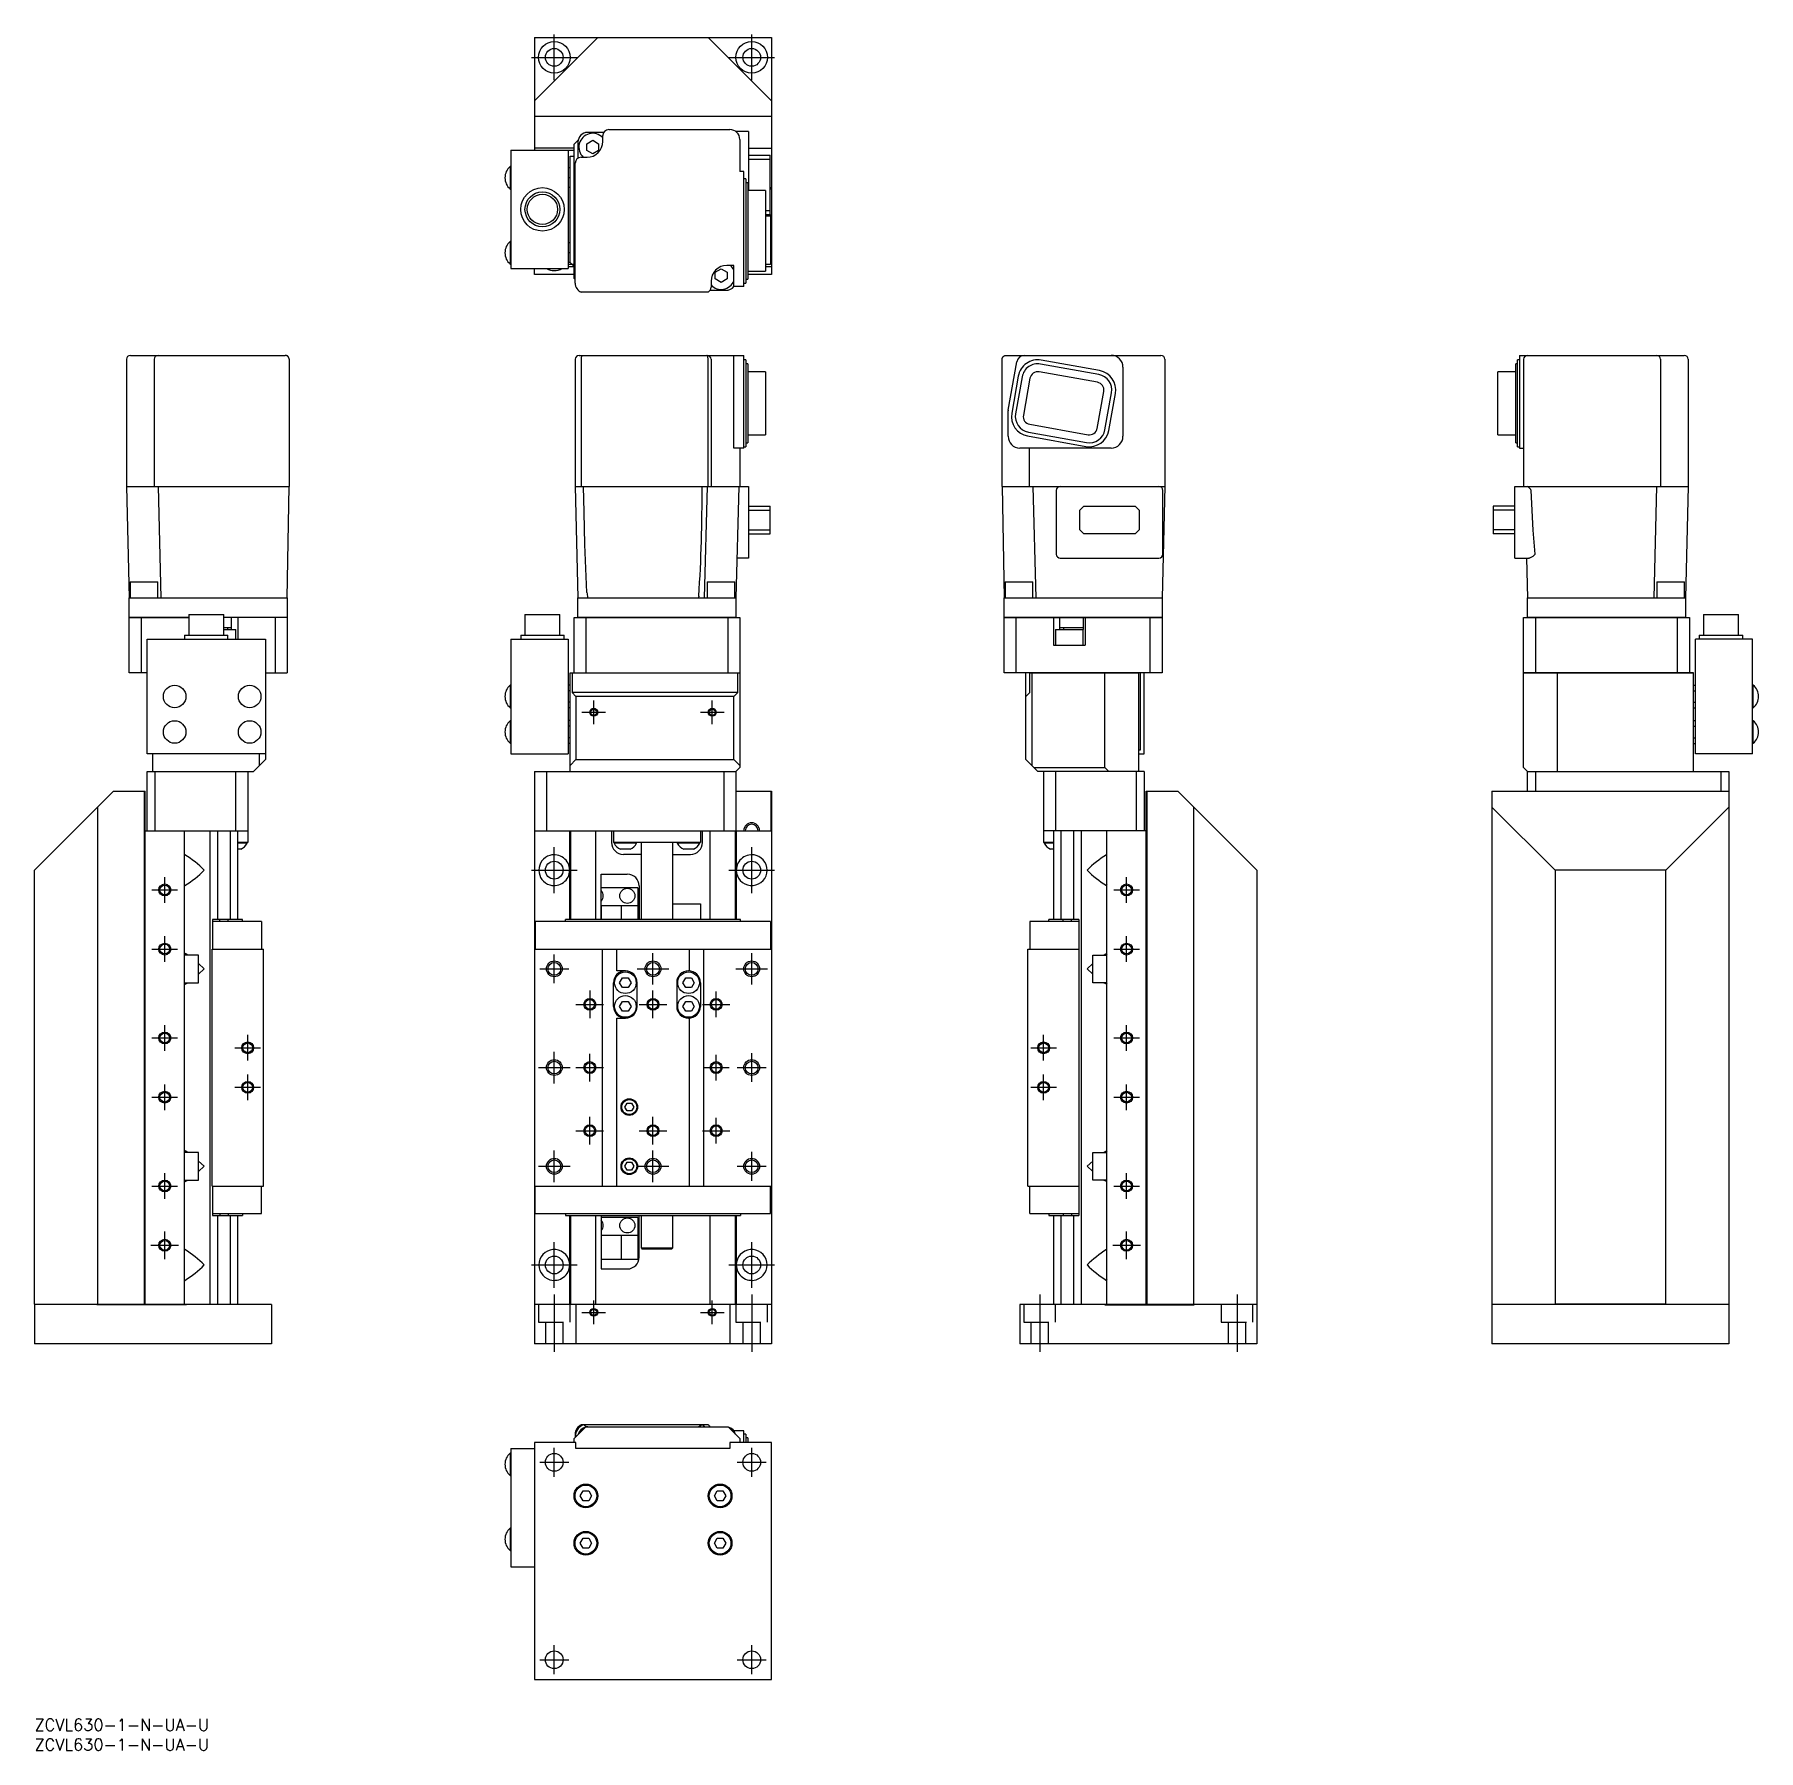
# Model space of a CAD drawing. Extents: x 0 to 437, y -8 to 427.
import ezdxf

# ---------------------------------------------------------------- set-up
doc = ezdxf.new("R2010")
doc.units = 0
doc.header["$LTSCALE"] = 0.5
doc.linetypes.add('CENTER', pattern=[50.8, 31.75, -6.35, 6.35, -6.35])
doc.linetypes.add('DASHED', pattern=[19.05, 12.7, -6.35])
for name, color, linetype in [('MSM_CENTER', 1, 'CENTER'), ('MSM_CONTINUOUS', 7, 'CONTINUOUS'), ('MSM_DASHED', 4, 'DASHED'), ('MSM_NARROW', 5, 'CONTINUOUS'), ('MSM_PART_NUMBER', 7, 'CONTINUOUS')]:
    doc.layers.add(name, color=color, linetype=linetype)
doc.styles.get("Standard").update_dxf_attribs({"font": 'txt.shx', "height": 3, "bigfont": 'bigfont.shx'})

# ---------------------------------------------------------------- blocks, each defined once
blk = doc.blocks.new('*U2')
at = {"layer": 'MSM_PART_NUMBER'}
blk.add_text('ZCVL630-1-N-UA-U', height=3, dxfattribs=at).set_placement((0, -3))
blk = doc.blocks.new('*U3')
at = {"layer": 'MSM_PART_NUMBER'}
blk.add_text('ZCVL630-1-N-UA-U', height=3, dxfattribs=at).set_placement((0, -8))

msp = doc.modelspace()

# ---------------------------------------------------------------- linework, layer by layer
at = {"layer": 'MSM_CENTER'}
for p, q in [((131.64, 415.07), (131.64, 426.67)), ((181.64, 415.07), (181.64, 426.67)), ((125.84, 420.87), (137.44, 420.87)), ((175.84, 420.87), (187.44, 420.87)), ((141.64, 251.99), (141.64, 257.99)), ((171.64, 251.99), (171.64, 257.99)), ((138.64, 254.99), (144.64, 254.99)), ((168.64, 254.99), (174.64, 254.99)), ((131.64, 209.19), (131.64, 220.79)), ((181.64, 209.19), (181.64, 220.79)), ((125.84, 214.99), (137.44, 214.99)), ((175.84, 214.99), (187.44, 214.99)), ((29.75, 209.99), (36.25, 209.99)), ((33, 206.74), (33, 213.24)), ((273.32, 209.99), (279.82, 209.99)), ((276.57, 206.74), (276.57, 213.24)), ((33, 191.74), (33, 198.24)), ((276.57, 191.74), (276.57, 198.24)), ((29.75, 194.99), (36.25, 194.99)), ((131.64, 186.34), (131.64, 193.64)), ((156.64, 185.99), (156.64, 193.99)), ((181.64, 185.99), (181.64, 193.99)), ((273.32, 194.99), (279.82, 194.99)), ((127.99, 189.99), (135.29, 189.99)), ((152.64, 189.99), (160.64, 189.99)), ((177.64, 189.99), (185.64, 189.99)), ((140.64, 184.49), (140.64, 177.49)), ((156.64, 177.49), (156.64, 184.49)), ((172.64, 177.74), (172.64, 184.24)), ((137.14, 180.99), (144.14, 180.99)), ((153.14, 180.99), (160.14, 180.99)), ((169.14, 180.99), (176.14, 180.99)), ((33, 169.24), (33, 175.74)), ((276.57, 169.24), (276.57, 175.74)), ((29.75, 172.49), (36.25, 172.49)), ((54, 166.74), (54, 173.24)), ((255.57, 166.74), (255.57, 173.24)), ((273.32, 172.49), (279.82, 172.49)), ((50.75, 169.99), (57.25, 169.99)), ((131.64, 160.99), (131.64, 168.99)), ((140.64, 161.49), (140.64, 168.49)), ((172.64, 161.74), (172.64, 168.24)), ((181.64, 161.34), (181.64, 168.64)), ((252.32, 169.99), (258.82, 169.99)), ((54, 156.74), (54, 163.24)), ((127.64, 164.99), (135.64, 164.99)), ((137.14, 164.99), (144.14, 164.99)), ((169.39, 164.99), (175.89, 164.99)), ((177.99, 164.99), (185.29, 164.99)), ((255.57, 156.74), (255.57, 163.24)), ((29.75, 157.49), (36.25, 157.49)), ((33, 154.24), (33, 160.74)), ((50.75, 159.99), (57.25, 159.99)), ((252.32, 159.99), (258.82, 159.99)), ((273.32, 157.49), (279.82, 157.49)), ((276.57, 154.24), (276.57, 160.74)), ((137.14, 148.99), (144.14, 148.99)), ((140.64, 145.49), (140.64, 152.49)), ((153.14, 148.99), (160.14, 148.99)), ((156.64, 145.49), (156.64, 152.49)), ((169.14, 148.99), (176.14, 148.99)), ((172.64, 145.74), (172.64, 152.24)), ((127.64, 139.99), (135.64, 139.99)), ((131.64, 135.99), (131.64, 143.99)), ((152.64, 139.99), (160.64, 139.99)), ((156.64, 135.99), (156.64, 143.99)), ((177.99, 139.99), (185.29, 139.99)), ((181.64, 136.34), (181.64, 143.64)), ((33, 131.74), (33, 138.24)), ((276.57, 131.74), (276.57, 138.24)), ((29.75, 134.99), (36.25, 134.99)), ((273.32, 134.99), (279.82, 134.99)), ((33, 116.49), (33, 123.49)), ((276.57, 116.49), (276.57, 123.49)), ((29.5, 119.99), (36.5, 119.99)), ((131.64, 109.19), (131.64, 120.79)), ((181.64, 109.19), (181.64, 120.79)), ((273.07, 119.99), (280.07, 119.99)), ((125.84, 114.99), (137.44, 114.99)), ((175.84, 114.99), (187.44, 114.99)), ((131.64, 107.49), (131.64, 92.99)), ((141.64, 99.99), (141.64, 105.99)), ((171.64, 99.99), (171.64, 105.99)), ((181.64, 107.49), (181.64, 92.99)), ((254.57, 107.49), (254.57, 92.99)), ((304.57, 107.49), (304.57, 92.99)), ((138.64, 102.99), (144.64, 102.99)), ((168.64, 102.99), (174.64, 102.99)), ((131.64, 61.3), (131.64, 68.7)), ((181.64, 61.3), (181.64, 68.7)), ((127.94, 65), (135.34, 65)), ((177.94, 65), (185.34, 65)), ((131.64, 11.3), (131.64, 18.7)), ((181.64, 11.3), (181.64, 18.7)), ((127.94, 15), (135.34, 15)), ((177.94, 15), (185.34, 15))]:
    msp.add_line(p, q, dxfattribs=at)
at = {"layer": 'MSM_CONTINUOUS'}
for p, q in [((126.64, 409.87), (142.64, 425.87)), ((126.64, 425.87), (186.64, 425.87)), ((126.64, 425.87), (126.64, 397.37)), ((170.64, 425.87), (186.64, 409.87)), ((186.64, 425.87), (186.64, 365.87)), ((126.64, 410.07), (126.74, 410.07)), ((126.74, 410.07), (126.74, 409.97)), ((186.64, 409.97), (186.54, 409.97)), ((186.64, 405.87), (126.64, 405.87)), ((139.64, 401.87), (139.57, 401.8)), ((144.17, 401.87), (140.14, 401.87)), ((145.44, 402.57), (176.14, 402.57)), ((180.84, 402.07), (177.64, 402.07)), ((180.84, 402.07), (180.84, 387.13)), ((120.64, 397.37), (120.64, 367.37)), ((120.64, 397.37), (136.64, 397.37)), ((126.64, 397.97), (126.74, 397.87)), ((136.64, 397.87), (126.64, 397.87)), ((135.14, 397.37), (135.14, 367.37)), ((137.7, 399.93), (136.64, 398.87)), ((136.64, 364.87), (136.64, 398.87)), ((137.64, 399.37), (137.64, 395.34)), ((139.87, 399), (141.37, 399.86)), ((139.87, 397.27), (139.87, 399)), ((141.37, 399.86), (142.87, 399)), ((142.87, 399), (142.87, 397.27)), ((143.94, 399.57), (143.94, 401.07)), ((178.64, 400.07), (178.64, 391.97)), ((180.84, 397.87), (186.64, 397.87)), ((186.54, 397.87), (186.64, 397.97)), ((120.48, 393.22), (120.48, 387.52)), ((120.64, 393.22), (120.48, 393.22)), ((135.64, 368.87), (135.64, 395.87)), ((135.64, 395.87), (136.64, 395.87)), ((136.64, 395.77), (135.64, 395.77)), ((136.94, 363.67), (136.94, 394.07)), ((138.44, 395.57), (139.94, 395.57)), ((141.37, 396.4), (139.87, 397.27)), ((142.87, 397.27), (141.37, 396.4)), ((180.84, 396.07), (186.34, 396.07)), ((180.84, 395.07), (186.34, 395.07)), ((186.34, 381.07), (186.34, 396.07)), ((135.64, 392.87), (135.14, 392.87)), ((135.64, 390.37), (135.14, 390.37)), ((179.64, 391.97), (178.64, 391.97)), ((179.64, 362.87), (179.64, 391.97)), ((180.14, 390.13), (179.64, 390.13)), ((180.14, 390.13), (180.14, 363.7)), ((180.64, 389.13), (180.14, 389.13)), ((180.64, 389.13), (180.64, 364.7)), ((120.48, 387.52), (120.64, 387.52)), ((135.64, 387.87), (135.14, 387.87)), ((185.14, 387.13), (180.64, 387.13)), ((185.14, 387.13), (185.14, 366.7)), ((186.34, 387.87), (186.64, 387.87)), ((186.54, 387.37), (186.54, 387.87)), ((186.64, 387.37), (186.54, 387.37)), ((136.94, 382.37), (136.64, 382.37)), ((185.14, 382.07), (186.34, 382.07)), ((185.14, 381.07), (186.34, 381.07)), ((186.64, 380.87), (185.14, 380.87)), ((185.14, 380.77), (186.44, 380.77)), ((186.44, 380.77), (186.44, 368.37)), ((120.64, 374.22), (120.48, 374.22)), ((120.48, 374.22), (120.48, 368.52)), ((135.64, 373.87), (135.14, 373.87)), ((135.64, 371.37), (135.14, 371.37)), ((136.64, 374.37), (136.94, 374.37)), ((120.48, 368.52), (120.64, 368.52)), ((120.64, 367.37), (135.14, 367.37)), ((126.64, 365.87), (126.64, 367.37)), ((135.64, 368.87), (135.14, 368.87)), ((136.64, 368.37), (135.14, 368.37)), ((135.14, 367.87), (136.64, 367.87)), ((135.64, 368.87), (136.64, 367.87)), ((172.4, 366.47), (173.9, 367.34)), ((173.9, 367.34), (175.4, 366.47)), ((177.14, 368.17), (175.34, 368.17)), ((177.14, 362.87), (177.14, 368.17)), ((186.44, 368.37), (185.14, 368.37)), ((185.14, 367.87), (186.64, 367.87)), ((136.64, 365.87), (126.64, 365.87)), ((136.64, 364.87), (136.94, 364.57)), ((171.34, 364.17), (171.34, 362.67)), ((172.4, 364.74), (172.4, 366.47)), ((173.9, 363.87), (172.4, 364.74)), ((175.4, 364.74), (173.9, 363.87)), ((175.4, 366.47), (175.4, 364.74)), ((179.64, 362.87), (177.14, 362.87)), ((179.64, 363.7), (180.14, 363.7)), ((180.14, 364.7), (180.64, 364.7)), ((180.64, 366.7), (185.14, 366.7)), ((186.64, 365.87), (180.64, 365.87)), ((170.59, 361.37), (138.46, 361.37)), ((171.11, 361.87), (175.14, 361.87)), ((175.64, 361.87), (175.7, 361.93)), ((24.3, 345.39), (63.5, 345.39)), ((63.51, 345.39), (63.5, 345.39)), ((63.54, 345.39), (63.51, 345.39)), ((63.57, 345.39), (63.54, 345.39)), ((63.6, 345.39), (63.57, 345.39)), ((63.63, 345.39), (63.6, 345.39)), ((63.66, 345.38), (63.63, 345.39)), ((63.69, 345.38), (63.66, 345.38)), ((63.71, 345.37), (63.69, 345.38)), ((63.74, 345.36), (63.71, 345.37)), ((63.78, 345.35), (63.74, 345.36)), ((63.82, 345.34), (63.78, 345.35)), ((63.86, 345.33), (63.82, 345.34)), ((63.9, 345.31), (63.86, 345.33)), ((63.94, 345.29), (63.9, 345.31)), ((63.98, 345.27), (63.94, 345.29)), ((64.01, 345.25), (63.98, 345.27)), ((64.05, 345.23), (64.01, 345.25)), ((64.07, 345.22), (64.05, 345.23)), ((64.09, 345.2), (64.07, 345.22)), ((64.12, 345.18), (64.09, 345.2)), ((64.14, 345.16), (64.12, 345.18)), ((64.17, 345.14), (64.14, 345.16)), ((64.19, 345.12), (64.17, 345.14)), ((64.22, 345.09), (64.19, 345.12)), ((64.24, 345.07), (64.22, 345.09)), ((64.26, 345.04), (64.24, 345.07)), ((64.29, 345.01), (64.26, 345.04)), ((64.31, 344.99), (64.29, 345.01)), ((64.32, 344.96), (64.31, 344.99)), ((64.34, 344.94), (64.32, 344.96)), ((64.35, 344.91), (64.34, 344.94)), ((137.94, 345.39), (179.64, 345.39)), ((138.56, 345.23), (138.6, 345.33)), ((138.6, 345.33), (138.68, 345.39)), ((138.68, 345.39), (138.69, 345.39)), ((170.33, 345.37), (170.24, 345.39)), ((170.41, 345.3), (170.33, 345.37)), ((170.47, 345.2), (170.41, 345.3)), ((177.14, 321.89), (177.14, 345.39)), ((179.64, 321.89), (179.64, 345.39)), ((245.22, 344.92), (245.24, 344.94)), ((245.24, 344.94), (245.25, 344.96)), ((245.25, 344.96), (245.28, 345)), ((245.28, 345), (245.3, 345.03)), ((245.3, 345.03), (245.33, 345.06)), ((245.33, 345.06), (245.36, 345.09)), ((245.36, 345.09), (245.38, 345.11)), ((245.38, 345.11), (245.41, 345.14)), ((245.41, 345.14), (245.43, 345.16)), ((245.43, 345.16), (245.47, 345.19)), ((245.47, 345.19), (245.51, 345.22)), ((245.51, 345.22), (245.55, 345.24)), ((245.55, 345.24), (245.58, 345.26)), ((245.58, 345.26), (245.62, 345.28)), ((245.62, 345.28), (245.65, 345.3)), ((245.65, 345.3), (245.69, 345.32)), ((245.69, 345.32), (245.73, 345.33)), ((245.73, 345.33), (245.77, 345.35)), ((245.77, 345.35), (245.81, 345.36)), ((245.81, 345.36), (245.84, 345.37)), ((245.84, 345.37), (245.87, 345.37)), ((245.87, 345.37), (245.9, 345.38)), ((245.9, 345.38), (245.94, 345.38)), ((245.94, 345.38), (245.97, 345.39)), ((245.97, 345.39), (246, 345.39)), ((246, 345.39), (246.04, 345.39)), ((246.04, 345.39), (246.07, 345.39)), ((246.07, 345.39), (285.27, 345.39)), ((246.07, 345.39), (246.07, 345.39)), ((376.12, 345.39), (417.82, 345.39)), ((376.12, 345.39), (376.12, 321.89)), ((23.3, 344.39), (23.3, 312.19)), ((30.3, 344.39), (30.3, 312.19)), ((64.37, 344.88), (64.35, 344.91)), ((64.39, 344.85), (64.37, 344.88)), ((64.4, 344.82), (64.39, 344.85)), ((64.42, 344.79), (64.4, 344.82)), ((64.43, 344.76), (64.42, 344.79)), ((64.45, 344.72), (64.43, 344.76)), ((64.46, 344.68), (64.45, 344.72)), ((64.47, 344.64), (64.46, 344.68)), ((64.48, 344.6), (64.47, 344.64)), ((64.49, 344.55), (64.48, 344.6)), ((64.49, 344.53), (64.49, 344.55)), ((64.49, 344.5), (64.49, 344.53)), ((64.5, 344.48), (64.49, 344.5)), ((64.5, 344.45), (64.5, 344.48)), ((64.5, 344.42), (64.5, 344.45)), ((64.5, 344.39), (64.5, 344.42)), ((64.5, 344.39), (64.5, 312.19)), ((136.94, 344.39), (136.94, 312.19)), ((138.46, 344.39), (138.46, 312.19)), ((170.59, 312.19), (170.59, 344.39)), ((171.34, 344.39), (171.34, 312.19)), ((180.14, 344.25), (179.64, 344.25)), ((180.14, 344.25), (180.14, 322.26)), ((180.64, 343.25), (180.14, 343.25)), ((180.64, 343.25), (180.64, 323.26)), ((185.14, 341.25), (180.64, 341.25)), ((185.14, 341.25), (185.14, 325.26)), ((245.07, 344.42), (245.08, 344.45)), ((245.07, 344.39), (245.07, 344.42)), ((245.07, 312.19), (245.07, 344.39)), ((245.08, 344.53), (245.09, 344.56)), ((245.08, 344.5), (245.08, 344.53)), ((245.08, 344.48), (245.08, 344.5)), ((245.08, 344.45), (245.08, 344.48)), ((245.09, 344.6), (245.1, 344.64)), ((245.09, 344.56), (245.09, 344.6)), ((245.1, 344.64), (245.11, 344.68)), ((245.11, 344.68), (245.13, 344.72)), ((245.13, 344.72), (245.14, 344.75)), ((245.14, 344.75), (245.16, 344.79)), ((245.16, 344.79), (245.17, 344.82)), ((245.17, 344.82), (245.19, 344.85)), ((245.19, 344.85), (245.2, 344.89)), ((245.2, 344.89), (245.22, 344.92)), ((246.59, 331.48), (248.78, 343.75)), ((269.19, 338.58), (254.42, 341.21)), ((269.54, 340.55), (254.77, 343.18)), ((269.72, 341.53), (254.95, 344.17)), ((275.67, 342.39), (275.67, 324.89)), ((286.27, 344.39), (286.27, 312.19)), ((370.62, 325.26), (370.62, 341.25)), ((375.12, 341.25), (370.62, 341.25)), ((375.12, 323.26), (375.12, 343.25)), ((375.62, 343.25), (375.12, 343.25)), ((375.62, 322.26), (375.62, 344.25)), ((376.12, 344.25), (375.62, 344.25)), ((377.12, 344.39), (377.12, 312.19)), ((411.82, 344.39), (411.82, 312.19)), ((418.82, 344.39), (418.82, 312.19)), ((249.15, 340.12), (247.48, 330.77)), ((250.13, 339.95), (248.46, 330.6)), ((252.1, 339.6), (250.43, 330.24)), ((269.14, 326.9), (270.81, 336.26)), ((271.11, 326.55), (272.78, 335.91)), ((272.09, 326.38), (273.76, 335.73)), ((246.57, 324.89), (246.57, 331.31)), ((252.05, 327.92), (266.82, 325.29)), ((180.14, 323.26), (180.64, 323.26)), ((180.64, 325.26), (185.14, 325.26)), ((251.52, 324.97), (266.29, 322.33)), ((251.7, 325.96), (266.46, 323.32)), ((370.62, 325.26), (375.12, 325.26)), ((375.12, 323.26), (375.62, 323.26)), ((179.64, 321.89), (177.14, 321.89)), ((178.64, 321.89), (178.64, 312.19)), ((179.64, 322.26), (180.14, 322.26)), ((272.67, 321.89), (249.57, 321.89)), ((251.87, 321.89), (251.87, 312.19)), ((375.62, 322.26), (376.12, 322.26)), ((376.12, 321.89), (377.12, 321.89)), ((23.3, 312.19), (64.5, 312.19)), ((23.3, 312.19), (24, 283.99)), ((31.3, 312.19), (32, 283.99)), ((64, 283.99), (64.5, 312.19)), ((136.94, 312.19), (137.64, 283.99)), ((136.94, 312.19), (180.84, 312.19)), ((139.18, 305.64), (139.02, 312.19)), ((170.34, 312.19), (169.64, 283.99)), ((178.34, 312.19), (177.64, 283.99)), ((180.84, 312.19), (180.84, 294.04)), ((245.07, 312.19), (286.27, 312.19)), ((245.07, 312.19), (245.57, 283.99)), ((252.87, 312.19), (253.57, 283.99)), ((258.77, 311.19), (258.77, 295.04)), ((286.27, 312.19), (285.57, 283.99)), ((285.77, 295.04), (285.77, 311.19)), ((374.92, 294.04), (374.92, 312.19)), ((374.92, 312.19), (418.82, 312.19)), ((377.91, 312.19), (378.01, 312.18)), ((378.01, 312.18), (378.13, 312.15)), ((378.78, 311.62), (378.85, 311.51)), ((378.85, 311.51), (378.9, 311.39)), ((378.9, 311.39), (378.94, 311.28)), ((378.94, 311.28), (378.95, 311.19)), ((378.95, 311.19), (379.49, 301.07)), ((410.82, 312.19), (410.12, 283.99)), ((418.82, 312.19), (418.12, 283.99)), ((139.41, 297.51), (139.18, 305.64)), ((180.84, 307.19), (186.34, 307.19)), ((180.84, 306.19), (186.34, 306.19)), ((186.34, 300.19), (186.34, 307.19)), ((264.77, 306.19), (265.77, 307.19)), ((264.77, 301.19), (264.77, 306.19)), ((265.77, 307.19), (278.77, 307.19)), ((278.77, 307.19), (279.77, 306.19)), ((279.77, 306.19), (279.77, 301.19)), ((369.42, 307.19), (369.42, 300.19)), ((374.92, 307.19), (369.42, 307.19)), ((374.92, 306.19), (369.42, 306.19)), ((139.69, 289.38), (139.41, 297.51)), ((180.84, 301.19), (186.34, 301.19)), ((180.84, 300.19), (186.34, 300.19)), ((265.77, 300.19), (264.77, 301.19)), ((278.77, 300.19), (265.77, 300.19)), ((279.77, 301.19), (278.77, 300.19)), ((374.92, 301.19), (369.42, 301.19)), ((374.92, 300.19), (369.42, 300.19)), ((379.49, 301.07), (379.71, 298.06)), ((379.71, 298.06), (379.98, 295.04)), ((180.84, 294.04), (177.89, 294.04)), ((259.77, 294.04), (284.77, 294.04)), ((374.92, 294.04), (378.46, 294.04)), ((377.87, 294.04), (378.12, 283.99)), ((378.55, 294.05), (378.46, 294.04)), ((379.91, 294.84), (379.84, 294.74)), ((379.97, 294.94), (379.91, 294.84)), ((379.98, 295.04), (379.97, 294.94)), ((139.92, 285.32), (139.69, 289.38)), ((24, 279.09), (24, 283.99)), ((24, 283.99), (64, 283.99)), ((24.24, 287.99), (31.24, 287.99)), ((24.24, 287.99), (24.24, 283.99)), ((31.24, 283.99), (31.24, 287.99)), ((64, 283.99), (64, 279.09)), ((137.64, 283.99), (177.64, 283.99)), ((137.64, 279.09), (137.64, 283.99)), ((140.14, 283.99), (140.08, 284.09)), ((168.16, 284.01), (168.14, 283.99)), ((168.19, 284.11), (168.16, 284.01)), ((168.21, 284.26), (168.19, 284.11)), ((168.23, 284.39), (168.21, 284.26)), ((170.4, 287.99), (177.4, 287.99)), ((170.4, 287.99), (170.4, 283.99)), ((177.4, 283.99), (177.4, 287.99)), ((177.64, 283.99), (177.64, 279.09)), ((245.57, 279.09), (245.57, 283.99)), ((245.57, 283.99), (285.57, 283.99)), ((245.81, 287.99), (252.81, 287.99)), ((245.81, 287.99), (245.81, 283.99)), ((252.81, 283.99), (252.81, 287.99)), ((285.57, 283.99), (285.57, 279.09)), ((378.12, 283.99), (418.12, 283.99)), ((378.12, 279.09), (378.12, 283.99)), ((410.88, 287.99), (417.88, 287.99)), ((410.88, 287.99), (410.88, 283.99)), ((417.88, 283.99), (417.88, 287.99)), ((418.12, 283.99), (418.12, 279.09)), ((39.08, 279.79), (47.92, 279.79)), ((39.08, 279.79), (39.08, 274.49)), ((47.92, 274.49), (47.92, 279.79)), ((124.21, 279.79), (133.06, 279.79)), ((124.21, 279.79), (124.21, 274.49)), ((133.06, 274.49), (133.06, 279.79)), ((422.69, 279.79), (431.54, 279.79)), ((422.69, 279.79), (422.69, 274.49)), ((431.54, 274.49), (431.54, 279.79)), ((24.1, 278.99), (24, 279.09)), ((24, 279.09), (39.08, 279.09)), ((24, 264.99), (24, 278.99)), ((24, 278.99), (39.08, 278.99)), ((27, 278.99), (27, 264.99)), ((47.92, 279.09), (64, 279.09)), ((64, 278.99), (47.92, 278.99)), ((47.92, 276.49), (49.89, 276.49)), ((47.92, 275.99), (51, 275.99)), ((49, 275.99), (49, 276.49)), ((49.89, 275.99), (49.89, 278.99)), ((51, 273.49), (51, 275.99)), ((51.5, 278.99), (51.5, 273.49)), ((61, 264.99), (61, 278.99)), ((64, 279.09), (63.9, 278.99)), ((64, 278.99), (64, 264.99)), ((136.64, 278.99), (178.64, 278.99)), ((136.64, 264.99), (136.64, 278.99)), ((137.64, 279.09), (177.64, 279.09)), ((137.64, 279.09), (137.74, 278.99)), ((139.64, 278.99), (139.64, 264.99)), ((175.64, 264.99), (175.64, 278.99)), ((177.54, 278.99), (177.64, 279.09)), ((178.64, 278.99), (178.64, 264.99)), ((245.57, 279.09), (285.57, 279.09)), ((245.57, 279.09), (245.67, 278.99)), ((245.57, 264.99), (245.57, 278.99)), ((245.57, 278.99), (285.57, 278.99)), ((248.57, 278.99), (248.57, 264.99)), ((258.07, 278.99), (258.07, 271.99)), ((258.57, 275.99), (265.57, 275.99)), ((258.57, 275.99), (258.57, 271.99)), ((259.68, 275.99), (259.68, 278.99)), ((259.68, 276.49), (265.54, 276.49)), ((260.57, 276.49), (260.57, 275.99)), ((265.54, 278.99), (265.54, 275.99)), ((265.57, 271.99), (265.57, 275.99)), ((266.07, 278.99), (266.07, 271.99)), ((282.57, 264.99), (282.57, 278.99)), ((285.47, 278.99), (285.57, 279.09)), ((285.57, 278.99), (285.57, 264.99)), ((377.12, 264.99), (377.12, 278.99)), ((377.12, 278.99), (419.12, 278.99)), ((378.22, 278.99), (378.12, 279.09)), ((378.12, 279.09), (418.12, 279.09)), ((380.12, 278.99), (380.12, 264.99)), ((416.12, 264.99), (416.12, 278.99)), ((418.12, 279.09), (418.02, 278.99)), ((419.12, 278.99), (419.12, 264.99)), ((28.5, 244.49), (28.5, 273.49)), ((28.5, 273.49), (58.5, 273.49)), ((38, 274.49), (49, 274.49)), ((38, 274.49), (38, 273.49)), ((49, 273.49), (49, 274.49)), ((58.5, 273.49), (58.5, 242.99)), ((120.64, 273.49), (135.14, 273.49)), ((120.64, 273.49), (120.64, 244.49)), ((123.14, 274.49), (134.14, 274.49)), ((123.14, 274.49), (123.14, 273.49)), ((134.14, 273.49), (134.14, 274.49)), ((135.14, 273.49), (135.14, 244.49)), ((258.07, 271.99), (266.07, 271.99)), ((435.12, 273.49), (420.62, 273.49)), ((420.62, 244.49), (420.62, 273.49)), ((421.62, 274.49), (432.62, 274.49)), ((421.62, 274.49), (421.62, 273.49)), ((432.62, 273.49), (432.62, 274.49)), ((435.12, 244.49), (435.12, 273.49)), ((28.5, 264.99), (24, 264.99)), ((58.5, 264.99), (64, 264.99)), ((135.64, 264.99), (178.64, 264.99)), ((135.64, 239.99), (135.64, 264.99)), ((136.14, 264.99), (136.14, 259.99)), ((178.14, 264.89), (178, 264.99)), ((178.14, 259.99), (178.14, 264.89)), ((178.64, 264.89), (178.14, 264.89)), ((178.54, 264.99), (178.64, 264.89)), ((178.64, 264.89), (178.64, 240.99)), ((285.57, 264.99), (245.57, 264.99)), ((251.07, 242.99), (251.07, 264.99)), ((252.07, 259.99), (252.07, 264.99)), ((279.57, 264.89), (252.07, 264.89)), ((252.62, 264.99), (252.57, 264.89)), ((252.57, 264.89), (252.57, 241.49)), ((271.07, 264.89), (271.03, 264.99)), ((271.07, 240.99), (271.07, 264.89)), ((279.47, 264.99), (279.57, 264.89)), ((279.57, 264.89), (279.57, 239.99)), ((280.07, 245.49), (280.07, 264.99)), ((281.07, 244.49), (281.07, 264.99)), ((420.12, 264.99), (377.12, 264.99)), ((377.12, 264.89), (377.22, 264.99)), ((377.12, 240.99), (377.12, 264.89)), ((420.12, 264.89), (377.12, 264.89)), ((385.66, 264.99), (385.62, 264.89)), ((385.62, 264.89), (385.62, 239.99)), ((420.12, 239.99), (420.12, 264.99)), ((120.64, 261.84), (120.48, 261.84)), ((120.48, 261.84), (120.48, 256.14)), ((135.64, 261.88), (135.14, 261.88)), ((135.64, 260.44), (135.14, 260.44)), ((136.14, 259.99), (137.14, 258.99)), ((178.14, 259.99), (136.14, 259.99)), ((177.14, 258.99), (137.14, 258.99)), ((137.14, 258.99), (137.14, 242.99)), ((177.14, 258.99), (178.14, 259.99)), ((177.14, 242.99), (177.14, 258.99)), ((251.07, 258.99), (252.07, 259.99)), ((420.12, 261.88), (420.62, 261.88)), ((420.12, 260.44), (420.62, 260.44)), ((435.28, 261.84), (435.12, 261.84)), ((435.28, 256.14), (435.28, 261.84)), ((120.48, 256.14), (120.64, 256.14)), ((135.64, 257.55), (135.14, 257.55)), ((135.64, 256.11), (135.14, 256.11)), ((420.12, 257.55), (420.62, 257.55)), ((420.12, 256.11), (420.62, 256.11)), ((435.12, 256.14), (435.28, 256.14)), ((120.48, 252.84), (120.48, 247.14)), ((120.64, 252.84), (120.48, 252.84)), ((135.64, 252.88), (135.14, 252.88)), ((135.64, 251.44), (135.14, 251.44)), ((420.12, 252.88), (420.62, 252.88)), ((420.12, 251.44), (420.62, 251.44)), ((435.28, 252.84), (435.12, 252.84)), ((435.28, 247.14), (435.28, 252.84)), ((120.48, 247.14), (120.64, 247.14)), ((135.64, 248.55), (135.14, 248.55)), ((135.64, 247.11), (135.14, 247.11)), ((279.57, 245.49), (280.07, 245.49)), ((420.12, 248.55), (420.62, 248.55)), ((420.12, 247.11), (420.62, 247.11)), ((435.12, 247.14), (435.28, 247.14)), ((58.5, 244.49), (28.5, 244.49)), ((30, 239.99), (30, 244.49)), ((55.5, 239.99), (58.5, 242.99)), ((57, 241.49), (57, 244.49)), ((120.64, 244.49), (135.14, 244.49)), ((135.64, 241.49), (137.14, 242.99)), ((137.14, 242.99), (177.14, 242.99)), ((177.14, 242.99), (178.64, 241.49)), ((177.64, 239.99), (178.64, 240.99)), ((251.07, 242.99), (254.07, 239.99)), ((253.07, 240.99), (271.07, 240.99)), ((272.07, 239.99), (271.07, 240.99)), ((279.57, 244.49), (281.07, 244.49)), ((378.12, 239.99), (377.12, 240.99)), ((435.12, 244.49), (420.62, 244.49)), ((28.5, 224.99), (28.5, 239.99)), ((28.5, 239.99), (55.5, 239.99)), ((30.5, 239.99), (30.5, 224.99)), ((51, 224.99), (51, 239.99)), ((54, 239.99), (54, 221.99)), ((126.64, 239.99), (126.64, 94.99)), ((126.64, 239.99), (177.64, 239.99)), ((129.64, 239.99), (129.64, 224.99)), ((174.64, 224.99), (174.64, 239.99)), ((177.64, 239.99), (177.64, 224.99)), ((281.07, 239.99), (254.07, 239.99)), ((255.57, 239.99), (255.57, 221.99)), ((258.57, 239.99), (258.57, 224.99)), ((279.07, 224.99), (279.07, 239.99)), ((281.07, 239.99), (281.07, 224.99)), ((378.12, 239.99), (429.12, 239.99)), ((378.12, 234.99), (378.12, 239.99)), ((380.12, 239.99), (380.12, 234.99)), ((427.12, 234.99), (427.12, 239.99)), ((429.12, 239.99), (429.12, 94.99)), ((20, 234.99), (0, 214.99)), ((20, 234.99), (28, 234.99)), ((27.9, 104.99), (27.9, 234.99)), ((28, 104.99), (28, 234.99)), ((177.64, 234.99), (186.64, 234.99)), ((186.54, 224.99), (186.54, 234.99)), ((186.64, 234.99), (186.64, 94.99)), ((281.57, 104.99), (281.57, 234.99)), ((281.57, 234.99), (289.57, 234.99)), ((281.67, 234.99), (281.67, 104.99)), ((309.57, 214.99), (289.57, 234.99)), ((369.12, 234.99), (429.12, 234.99)), ((369.12, 234.99), (369.12, 94.99)), ((16, 230.99), (16, 104.99)), ((293.57, 104.99), (293.57, 230.99)), ((385.12, 214.99), (369.12, 230.99)), ((429.12, 230.99), (413.12, 214.99)), ((28, 224.99), (54, 224.99)), ((38, 104.99), (38, 224.99)), ((44.5, 104.99), (44.5, 224.99)), ((46.46, 202.49), (46.46, 224.99)), ((49.54, 224.99), (49.54, 202.49)), ((51.5, 202.49), (51.5, 224.99)), ((126.64, 224.99), (186.64, 224.99)), ((135.54, 202.49), (135.54, 224.99)), ((135.84, 202.49), (135.84, 224.99)), ((142.19, 202.49), (142.19, 224.99)), ((146.14, 224.99), (146.14, 221.99)), ((146.64, 224.99), (146.64, 221.99)), ((168.64, 224.99), (168.64, 221.99)), ((169.14, 221.99), (169.14, 224.99)), ((171.09, 202.49), (171.09, 224.99)), ((177.44, 224.99), (177.44, 202.49)), ((177.74, 224.99), (177.74, 202.49)), ((281.57, 224.99), (255.57, 224.99)), ((258.07, 224.99), (258.07, 202.49)), ((260.04, 202.49), (260.04, 224.99)), ((263.11, 224.99), (263.11, 202.49)), ((265.07, 224.99), (265.07, 104.99)), ((271.57, 104.99), (271.57, 224.99)), ((38, 218.74), (38.12, 218.89)), ((54, 221.99), (51.5, 221.99)), ((53.85, 221.79), (51.5, 221.79)), ((52.22, 220.34), (51.5, 220.34)), ((53.85, 221.79), (53.85, 221.99)), ((168.64, 221.99), (146.64, 221.99)), ((146.79, 221.99), (146.79, 221.79)), ((152.49, 221.79), (146.79, 221.79)), ((150.86, 220.34), (148.42, 220.34)), ((153.64, 218.99), (149.14, 218.99)), ((152.49, 221.79), (152.49, 221.99)), ((153.64, 221.99), (153.64, 202.49)), ((161.64, 202.49), (161.64, 221.99)), ((161.64, 218.99), (166.14, 218.99)), ((162.79, 221.99), (162.79, 221.79)), ((168.49, 221.79), (162.79, 221.79)), ((166.86, 220.34), (164.42, 220.34)), ((168.49, 221.79), (168.49, 221.99)), ((258.07, 221.99), (255.57, 221.99)), ((255.72, 221.99), (255.72, 221.79)), ((258.07, 221.79), (255.72, 221.79)), ((258.07, 220.34), (257.35, 220.34)), ((271.57, 218.74), (271.45, 218.89)), ((0, 105.09), (0, 214.99)), ((143.51, 213.99), (150.14, 213.99)), ((143.51, 202.49), (143.51, 213.99)), ((309.57, 214.99), (309.57, 105.09)), ((413.12, 214.99), (385.12, 214.99)), ((385.12, 214.99), (385.12, 105.09)), ((413.12, 105.09), (413.12, 214.99)), ((38, 211.25), (38.12, 211.09)), ((152.84, 210.49), (143.51, 210.49)), ((152.84, 210.49), (152.84, 202.49)), ((153.14, 210.99), (153.14, 202.49)), ((271.57, 211.25), (271.45, 211.09)), ((152.84, 205.99), (143.51, 205.99)), ((143.64, 202.49), (143.64, 205.99)), ((148.64, 202.49), (148.64, 205.99)), ((161.64, 206.49), (168.64, 206.49)), ((168.64, 206.49), (168.64, 202.49)), ((45.1, 202.49), (45.1, 194.99)), ((52.7, 202.49), (45.1, 202.49)), ((57.5, 201.99), (45.1, 201.99)), ((46.98, 201.99), (46.98, 202.49)), ((49.02, 201.99), (49.02, 202.49)), ((52.7, 201.99), (52.7, 202.49)), ((57.5, 201.99), (57.5, 194.99)), ((126.84, 201.99), (126.84, 194.99)), ((186.44, 201.99), (126.84, 201.99)), ((134.44, 201.99), (134.44, 202.49)), ((178.84, 202.49), (134.44, 202.49)), ((178.84, 201.99), (178.84, 202.49)), ((186.44, 201.99), (186.44, 194.99)), ((252.07, 201.99), (252.07, 194.99)), ((264.47, 201.99), (252.07, 201.99)), ((256.87, 201.99), (256.87, 202.49)), ((264.47, 202.49), (256.87, 202.49)), ((260.55, 201.99), (260.55, 202.49)), ((262.6, 201.99), (262.6, 202.49)), ((264.47, 202.49), (264.47, 194.99)), ((38.12, 193.89), (38, 193.74)), ((41.5, 193.49), (38, 193.49)), ((38.87, 193.49), (38.12, 193.89)), ((41.5, 186.49), (41.5, 193.49)), ((45, 134.99), (45, 194.99)), ((45, 194.99), (58, 194.99)), ((58, 134.99), (58, 194.99)), ((126.64, 194.99), (186.64, 194.99)), ((143.84, 134.99), (143.84, 194.99)), ((147.44, 189.49), (147.44, 194.99)), ((165.84, 194.99), (165.84, 189.49)), ((169.44, 194.99), (169.44, 134.99)), ((251.57, 134.99), (251.57, 194.99)), ((251.57, 194.99), (264.57, 194.99)), ((264.57, 134.99), (264.57, 194.99)), ((268.07, 186.49), (268.07, 193.49)), ((268.07, 193.49), (271.57, 193.49)), ((270.7, 193.49), (271.45, 193.89)), ((271.45, 193.89), (271.57, 193.74)), ((43, 189.99), (41.5, 191.31)), ((41.5, 188.67), (43, 189.99)), ((149.64, 189.49), (147.44, 189.49)), ((266.57, 189.99), (268.07, 191.31)), ((268.07, 188.67), (266.57, 189.99)), ((38, 186.49), (41.5, 186.49)), ((38, 186.25), (38.12, 186.09)), ((38.12, 186.09), (38.87, 186.49)), ((146.64, 180.49), (146.64, 186.49)), ((148.19, 186.49), (148.92, 187.74)), ((148.92, 185.24), (148.19, 186.49)), ((148.92, 187.74), (150.36, 187.74)), ((150.36, 185.24), (148.92, 185.24)), ((150.36, 187.74), (151.08, 186.49)), ((151.08, 186.49), (150.36, 185.24)), ((152.64, 180.49), (152.64, 186.49)), ((162.64, 186.49), (162.64, 180.49)), ((164.19, 186.49), (164.92, 187.74)), ((164.92, 185.24), (164.19, 186.49)), ((164.92, 187.74), (166.36, 187.74)), ((166.36, 185.24), (164.92, 185.24)), ((166.36, 187.74), (167.08, 186.49)), ((167.08, 186.49), (166.36, 185.24)), ((168.64, 186.49), (168.64, 180.49)), ((271.57, 186.49), (268.07, 186.49)), ((271.45, 186.09), (270.7, 186.49)), ((271.57, 186.25), (271.45, 186.09)), ((148.19, 180.49), (148.92, 181.74)), ((148.92, 179.24), (148.19, 180.49)), ((148.92, 181.74), (150.36, 181.74)), ((150.36, 179.24), (148.92, 179.24)), ((150.36, 181.74), (151.08, 180.49)), ((151.08, 180.49), (150.36, 179.24)), ((164.19, 180.49), (164.92, 181.74)), ((164.92, 179.24), (164.19, 180.49)), ((164.92, 181.74), (166.36, 181.74)), ((166.36, 179.24), (164.92, 179.24)), ((166.36, 181.74), (167.08, 180.49)), ((167.08, 180.49), (166.36, 179.24)), ((147.44, 134.99), (147.44, 177.49)), ((147.44, 177.49), (149.64, 177.49)), ((165.84, 177.5), (165.84, 134.99)), ((149.48, 154.99), (150.06, 155.99)), ((150.06, 153.99), (149.48, 154.99)), ((150.06, 155.99), (151.22, 155.99)), ((151.22, 153.99), (150.06, 153.99)), ((151.22, 155.99), (151.79, 154.99)), ((151.79, 154.99), (151.22, 153.99)), ((38.12, 143.89), (38, 143.74)), ((41.5, 143.49), (38, 143.49)), ((38.87, 143.49), (38.12, 143.89)), ((41.5, 136.49), (41.5, 143.49)), ((43, 139.99), (41.5, 141.31)), ((41.5, 138.67), (43, 139.99)), ((149.48, 139.99), (150.06, 140.99)), ((150.06, 138.99), (149.48, 139.99)), ((150.06, 140.99), (151.22, 140.99)), ((151.22, 140.99), (151.79, 139.99)), ((151.79, 139.99), (151.22, 138.99)), ((266.57, 139.99), (268.07, 141.31)), ((268.07, 138.67), (266.57, 139.99)), ((268.07, 136.49), (268.07, 143.49)), ((268.07, 143.49), (271.57, 143.49)), ((270.7, 143.49), (271.45, 143.89)), ((271.45, 143.89), (271.57, 143.74)), ((38, 136.49), (41.5, 136.49)), ((38, 136.25), (38.12, 136.09)), ((38.12, 136.09), (38.87, 136.49)), ((151.22, 138.99), (150.06, 138.99)), ((271.57, 136.49), (268.07, 136.49)), ((271.45, 136.09), (270.7, 136.49)), ((271.57, 136.25), (271.45, 136.09)), ((45, 134.99), (58, 134.99)), ((45.1, 134.99), (45.1, 127.49)), ((57.5, 127.99), (57.5, 134.99)), ((126.64, 134.99), (186.64, 134.99)), ((126.84, 127.99), (126.84, 134.99)), ((186.44, 127.99), (186.44, 134.99)), ((251.57, 134.99), (264.57, 134.99)), ((252.07, 127.99), (252.07, 134.99)), ((264.47, 134.99), (264.47, 127.49)), ((45.1, 127.99), (57.5, 127.99)), ((45.1, 127.49), (52.7, 127.49)), ((46.46, 104.99), (46.46, 127.49)), ((46.98, 127.99), (46.98, 127.49)), ((49.02, 127.99), (49.02, 127.49)), ((49.54, 127.49), (49.54, 104.99)), ((51.5, 104.99), (51.5, 127.49)), ((52.7, 127.99), (52.7, 127.49)), ((126.84, 127.99), (186.44, 127.99)), ((134.44, 127.99), (134.44, 127.49)), ((134.44, 127.49), (178.84, 127.49)), ((135.54, 104.99), (135.54, 127.49)), ((135.84, 104.99), (135.84, 127.49)), ((142.19, 104.99), (142.19, 127.49)), ((143.51, 127.49), (143.51, 113.99)), ((152.84, 126.99), (143.51, 126.99)), ((152.84, 126.99), (152.84, 116.49)), ((153.14, 116.99), (153.14, 127.49)), ((153.64, 127.49), (153.64, 119.29)), ((161.64, 119.29), (161.64, 127.49)), ((171.09, 104.99), (171.09, 127.49)), ((177.44, 127.49), (177.44, 104.99)), ((177.74, 127.49), (177.74, 104.99)), ((178.84, 127.99), (178.84, 127.49)), ((252.07, 127.99), (264.47, 127.99)), ((256.87, 127.99), (256.87, 127.49)), ((256.87, 127.49), (264.47, 127.49)), ((258.07, 127.49), (258.07, 104.99)), ((260.04, 104.99), (260.04, 127.49)), ((260.55, 127.99), (260.55, 127.49)), ((262.6, 127.99), (262.6, 127.49)), ((263.11, 127.49), (263.11, 104.99)), ((152.84, 122.49), (143.51, 122.49)), ((143.64, 116.49), (143.64, 122.49)), ((148.64, 116.49), (148.64, 122.49)), ((38, 118.74), (38.12, 118.89)), ((153.64, 119.29), (161.64, 119.29)), ((153.64, 119.29), (153.94, 118.99)), ((161.34, 118.99), (153.94, 118.99)), ((161.34, 118.99), (161.64, 119.29)), ((271.57, 118.74), (271.45, 118.89)), ((143.51, 116.49), (152.84, 116.49)), ((143.51, 113.99), (150.14, 113.99)), ((38, 111.25), (38.12, 111.09)), ((271.57, 111.25), (271.45, 111.09)), ((0, 105.09), (0.1, 104.99)), ((0, 104.99), (0, 94.99)), ((60, 104.99), (0, 104.99)), ((15.8, 104.89), (15.8, 104.99)), ((38.5, 104.89), (15.8, 104.89)), ((38.5, 104.89), (38.5, 104.99)), ((60, 104.99), (60, 94.99)), ((186.64, 104.99), (126.64, 104.99)), ((137.14, 104.99), (137.14, 94.99)), ((176.14, 104.99), (176.14, 94.99)), ((249.57, 104.99), (249.57, 94.99)), ((309.57, 104.99), (249.57, 104.99)), ((271.07, 104.89), (271.07, 104.99)), ((271.07, 104.89), (293.67, 104.89)), ((293.67, 104.89), (293.67, 104.99)), ((309.47, 104.99), (309.57, 105.09)), ((309.57, 104.99), (309.57, 94.99)), ((429.12, 104.99), (369.12, 104.99)), ((385.02, 104.99), (385.12, 105.09)), ((413.12, 105.09), (385.12, 105.09)), ((413.12, 105.09), (413.22, 104.99)), ((60, 94.99), (0, 94.99)), ((186.64, 94.99), (126.64, 94.99)), ((309.57, 94.99), (249.57, 94.99)), ((429.12, 94.99), (369.12, 94.99)), ((170.59, 74.5), (138.46, 74.5)), ((139.18, 74.38), (139.02, 74.5)), ((139.41, 74.24), (139.18, 74.38)), ((139.69, 74.1), (139.41, 74.24)), ((168.96, 74.42), (168.53, 74.12)), ((169.05, 74.5), (168.96, 74.42)), ((137.14, 70), (126.64, 70)), ((126.64, 70), (126.64, 10)), ((139.64, 74), (136.64, 71)), ((136.64, 70), (136.64, 71)), ((136.94, 72.2), (136.94, 71.3)), ((137.14, 68.5), (137.14, 70)), ((139.64, 74), (175.64, 74)), ((139.92, 74.02), (139.69, 74.1)), ((139.97, 74.01), (139.92, 74.02)), ((140, 74.01), (139.97, 74.01)), ((140.03, 74.01), (140, 74.01)), ((140.06, 74), (140.03, 74.01)), ((140.07, 74), (140.06, 74)), ((140.08, 74), (140.07, 74)), ((140.09, 74), (140.08, 74)), ((140.1, 74), (140.09, 74)), ((140.11, 74), (140.1, 74)), ((140.1, 74), (140.1, 74)), ((140.1, 74), (140.1, 74)), ((140.12, 74), (140.11, 74)), ((140.11, 74), (140.11, 74)), ((140.11, 74), (140.11, 74)), ((140.11, 74), (140.11, 74)), ((140.13, 74), (140.12, 74)), ((140.12, 74), (140.12, 74)), ((140.12, 74), (140.12, 74)), ((140.12, 74), (140.12, 74)), ((140.12, 74), (140.12, 74)), ((140.12, 74), (140.12, 74)), ((140.12, 74), (140.12, 74)), ((140.14, 74), (140.13, 74)), ((140.13, 74), (140.13, 74)), ((140.13, 74), (140.13, 74)), ((140.13, 74), (140.13, 74)), ((140.13, 74), (140.13, 74)), ((140.13, 74), (140.13, 74)), ((140.13, 74), (140.13, 74)), ((140.13, 74), (140.13, 74)), ((140.13, 74), (140.13, 74)), ((140.13, 74), (140.13, 74)), ((140.13, 74), (140.13, 74)), ((140.14, 74), (140.14, 74)), ((140.14, 74), (140.14, 74)), ((140.14, 74), (140.14, 74)), ((140.14, 74), (140.14, 74)), ((168.15, 74), (168.14, 74)), ((168.14, 74), (168.14, 74)), ((168.14, 74), (168.14, 74)), ((168.14, 74), (168.14, 74)), ((168.14, 74), (168.14, 74)), ((168.14, 74), (168.14, 74)), ((168.14, 74), (168.14, 74)), ((168.14, 74), (168.14, 74)), ((168.14, 74), (168.14, 74)), ((168.14, 74), (168.14, 74)), ((168.14, 74), (168.14, 74)), ((168.14, 74), (168.14, 74)), ((168.14, 74), (168.14, 74)), ((168.16, 74), (168.15, 74)), ((168.15, 74), (168.15, 74)), ((168.15, 74), (168.15, 74)), ((168.15, 74), (168.15, 74)), ((168.15, 74), (168.15, 74)), ((168.15, 74), (168.15, 74)), ((168.15, 74), (168.15, 74)), ((168.15, 74), (168.15, 74)), ((168.15, 74), (168.15, 74)), ((168.15, 74), (168.15, 74)), ((168.17, 74), (168.16, 74)), ((168.16, 74), (168.16, 74)), ((168.16, 74), (168.16, 74)), ((168.16, 74), (168.16, 74)), ((168.16, 74), (168.16, 74)), ((168.18, 74), (168.17, 74)), ((168.17, 74), (168.17, 74)), ((168.17, 74), (168.17, 74)), ((168.19, 74), (168.18, 74)), ((168.2, 74), (168.19, 74)), ((168.21, 74), (168.2, 74)), ((168.23, 74.01), (168.21, 74)), ((168.25, 74.01), (168.23, 74.01)), ((168.28, 74.02), (168.25, 74.01)), ((168.31, 74.02), (168.28, 74.02)), ((168.35, 74.04), (168.31, 74.02)), ((168.4, 74.05), (168.35, 74.04)), ((168.46, 74.08), (168.4, 74.05)), ((168.53, 74.12), (168.46, 74.08)), ((178.64, 71), (175.64, 74)), ((176.14, 70), (176.14, 68.5)), ((186.64, 70), (176.14, 70)), ((179.64, 73), (177.14, 73)), ((178.64, 71), (178.64, 70)), ((179.64, 70), (179.64, 73)), ((180.14, 72.17), (179.64, 72.17)), ((180.14, 72.17), (180.14, 70)), ((180.64, 71.17), (180.14, 71.17)), ((180.64, 71.17), (180.64, 70)), ((186.64, 10), (186.64, 70)), ((120.48, 67.35), (120.48, 61.65)), ((120.64, 67.35), (120.48, 67.35)), ((120.64, 68.5), (120.64, 38.5)), ((120.64, 68.5), (126.64, 68.5)), ((176.14, 68.5), (137.14, 68.5)), ((120.48, 61.65), (120.64, 61.65)), ((138.19, 56.5), (138.92, 57.75)), ((138.92, 57.75), (140.36, 57.75)), ((140.36, 57.75), (141.08, 56.5)), ((172.19, 56.5), (172.92, 57.75)), ((172.92, 57.75), (174.36, 57.75)), ((174.36, 57.75), (175.08, 56.5)), ((138.92, 55.25), (138.19, 56.5)), ((140.36, 55.25), (138.92, 55.25)), ((141.08, 56.5), (140.36, 55.25)), ((172.92, 55.25), (172.19, 56.5)), ((174.36, 55.25), (172.92, 55.25)), ((175.08, 56.5), (174.36, 55.25)), ((120.48, 48.35), (120.48, 42.65)), ((120.64, 48.35), (120.48, 48.35)), ((138.19, 44.5), (138.92, 45.75)), ((138.92, 43.25), (138.19, 44.5)), ((138.92, 45.75), (140.36, 45.75)), ((140.36, 45.75), (141.08, 44.5)), ((141.08, 44.5), (140.36, 43.25)), ((172.19, 44.5), (172.92, 45.75)), ((172.92, 43.25), (172.19, 44.5)), ((172.92, 45.75), (174.36, 45.75)), ((174.36, 45.75), (175.08, 44.5)), ((175.08, 44.5), (174.36, 43.25)), ((120.48, 42.65), (120.64, 42.65)), ((140.36, 43.25), (138.92, 43.25)), ((174.36, 43.25), (172.92, 43.25)), ((120.64, 38.5), (126.64, 38.5)), ((126.64, 10), (186.64, 10))]:
    msp.add_line(p, q, dxfattribs=at)
for centre, radius in [((131.64, 420.87), 4), ((181.64, 420.87), 4), ((131.64, 420.87), 2.25), ((181.64, 420.87), 2.25), ((128.64, 382.37), 5.5), ((128.64, 382.37), 4.42), ((128.64, 382.37), 3.83), ((35.5, 258.99), 2.85), ((54.5, 258.99), 2.85), ((141.64, 254.99), 0.783), ((171.64, 254.99), 0.783), ((35.5, 249.99), 2.85), ((54.5, 249.99), 2.85), ((131.64, 214.99), 2.25), ((181.64, 214.99), 2.25), ((33, 209.99), 1.23), ((150.14, 208.49), 1.9), ((276.57, 209.99), 1.23), ((33, 194.99), 1.23), ((276.57, 194.99), 1.23), ((131.64, 189.99), 1.62), ((149.64, 186.49), 2.75), ((156.64, 189.99), 1.62), ((165.64, 186.49), 2.75), ((181.64, 189.99), 1.62), ((140.64, 180.99), 1.23), ((149.64, 180.49), 2.75), ((156.64, 180.99), 1.23), ((165.64, 180.49), 2.75), ((172.64, 180.99), 1.23), ((33, 172.49), 1.23), ((54, 169.99), 1.23), ((255.57, 169.99), 1.23), ((276.57, 172.49), 1.23), ((131.64, 164.99), 1.62), ((140.64, 164.99), 1.23), ((172.64, 164.99), 1.23), ((181.64, 164.99), 1.62), ((33, 157.49), 1.23), ((54, 159.99), 1.23), ((255.57, 159.99), 1.23), ((276.57, 157.49), 1.23), ((150.64, 154.99), 2.1), ((150.64, 154.99), 1.9), ((140.64, 148.99), 1.23), ((156.64, 148.99), 1.23), ((172.64, 148.99), 1.23), ((131.64, 139.99), 1.62), ((150.64, 139.99), 2.1), ((150.64, 139.99), 1.9), ((156.64, 139.99), 1.62), ((181.64, 139.99), 1.62), ((33, 134.99), 1.23), ((276.57, 134.99), 1.23), ((150.14, 124.99), 1.9), ((33, 119.99), 1.23), ((276.57, 119.99), 1.23), ((131.64, 114.99), 2.25), ((181.64, 114.99), 2.25), ((141.64, 102.99), 0.783), ((171.64, 102.99), 0.783), ((131.64, 65), 2.25), ((181.64, 65), 2.25), ((139.64, 56.5), 3), ((139.64, 56.5), 2.75), ((173.64, 56.5), 3), ((173.64, 56.5), 2.75), ((139.64, 44.5), 3), ((139.64, 44.5), 2.75), ((173.64, 44.5), 3), ((173.64, 44.5), 2.75), ((131.64, 15), 2.25), ((181.64, 15), 2.25)]:
    msp.add_circle(centre, radius, dxfattribs=at)
for centre, radius, start, end in [((140.14, 399.37), 2.5, 90, 180), ((145.44, 401.07), 1.5, 90, 180), ((176.14, 400.07), 2.5, 0, 90), ((141.37, 398.13), 3.5, 42.9107, 227.0893), ((139.94, 399.57), 4, 270, 0), ((122.84, 390.37), 3.7, 129.6218, 230.3782), ((138.44, 394.07), 1.5, 90, 180), ((122.84, 371.37), 3.7, 129.6218, 230.3782), ((131.64, 370.87), 4, 241.045, 298.955), ((175.34, 364.17), 4, 90, 180), ((173.9, 365.6), 3.5, 22.3728, 47.0893), ((139.44, 363.67), 2.5, 180, 246.9261), ((169.84, 362.67), 1.5, 299.9264, 0), ((173.9, 365.6), 3.5, 222.9107, 337.6272), ((175.14, 364.37), 2.5, 270, 323.1301), ((24.3, 344.39), 1, 90, 180), ((31.3, 344.39), 1, 90, 180), ((137.94, 344.39), 1, 90, 180), ((141.54, 344.46), 3.08, 165.507, 181.2327), ((170.34, 344.39), 1, 0, 90), ((168.24, 344.46), 2.35, 358.4119, 18.4599), ((250.75, 343.39), 2, 90, 169.8753), ((272.67, 342.39), 3, 0, 90), ((285.27, 344.39), 1, 0, 90), ((378.12, 344.39), 1, 90, 180), ((410.82, 344.39), 1, 0, 90), ((417.82, 344.39), 1, 0, 90), ((254.07, 339.25), 5, 79.8753, 169.8753), ((254.07, 339.25), 4, 79.8753, 169.8753), ((254.07, 339.25), 2, 79.8753, 169.8753), ((268.84, 336.61), 5, 349.8753, 79.8753), ((268.84, 336.61), 2, 349.8753, 79.8753), ((268.84, 336.61), 4, 349.8753, 79.8753), ((247.57, 331.31), 1, 169.8753, 180), ((252.4, 329.89), 5, 169.8753, 259.8753), ((252.4, 329.89), 4, 169.8753, 259.8753), ((252.4, 329.89), 2, 169.8753, 259.8753), ((249.57, 324.89), 3, 180, 270), ((267.17, 327.26), 5, 259.8753, 349.8753), ((267.17, 327.26), 4, 259.8753, 349.8753), ((267.17, 327.26), 2, 259.8753, 349.8753), ((272.67, 324.89), 3, 270, 0), ((-203.24, 309.32), 372.31, 356.1613, 0.4426), ((259.77, 311.19), 1, 90, 180), ((284.77, 311.19), 1, 0, 90), ((377.48, 310.67), 1.61, 36.307, 66.4729), ((259.77, 295.04), 1, 180, 270), ((284.77, 295.04), 1, 270, 0), ((377.85, 296.89), 2.92, 283.9171, 312.8503), ((148, 285.74), 8.09, 183.0084, 191.8095), ((122.84, 258.99), 3.7, 129.6218, 230.3782), ((432.92, 258.99), 3.7, 309.6218, 50.3782), ((122.84, 249.99), 3.7, 129.6218, 230.3782), ((432.92, 249.99), 3.7, 309.6218, 50.3782), ((181.64, 224.99), 1.62, 0, 180), ((21.2, 192.74), 31.15, 45.6019, 57.107), ((51, 223.36), 3.25, 292.061, 331.2734), ((131.64, 214.99), 3.9, 106.3827, 253.6173), ((131.64, 214.99), 3.9, 0, 106.3826), ((149.14, 221.99), 3, 180.0022, 269.9978), ((149.64, 223.36), 3.25, 208.7266, 247.939), ((149.64, 223.36), 3.25, 292.061, 331.2734), ((165.64, 223.36), 3.25, 208.7266, 247.939), ((166.14, 221.99), 3, 269.9997, 0.0003), ((165.64, 223.36), 3.25, 292.061, 331.2734), ((181.64, 214.99), 3.9, 73.6173, 180), ((181.64, 214.99), 3.9, 180, 73.6173), ((258.57, 223.36), 3.25, 208.7266, 247.939), ((288.37, 192.74), 31.15, 122.893, 134.3981), ((21.2, 237.25), 31.15, 302.893, 314.3981), ((131.64, 214.99), 3.9, 253.6173, 360), ((150.14, 210.99), 3, 0, 90), ((288.37, 237.25), 31.15, 225.6019, 237.107), ((142.14, 208.49), 1.9, 316.3748, 43.6252), ((149.64, 186.49), 3, 0, 180), ((165.64, 186.49), 3, 0, 180), ((149.64, 180.49), 3, 180, 360), ((165.64, 180.49), 3, 180, 360), ((142.14, 124.99), 1.9, 316.3748, 43.6252), ((21.2, 92.74), 31.15, 45.6019, 57.107), ((131.64, 114.99), 3.9, 0, 253.6173), ((181.64, 114.99), 3.9, 286.3827, 180), ((288.37, 92.74), 31.15, 122.893, 134.3981), ((21.2, 137.25), 31.15, 302.893, 314.3981), ((131.64, 114.99), 3.9, 253.6174, 360), ((150.14, 116.99), 3, 270, 0), ((181.64, 114.99), 3.9, 180, 286.3826), ((288.37, 137.25), 31.15, 225.6019, 237.107), ((140.14, 71.5), 3.2, 110.3641, 180), ((139.44, 72.2), 2.5, 113.0739, 180), ((168.14, 72.5), 2.2, 42.9859, 65.38), ((169.84, 73.2), 1.5, 32.231, 60.0736), ((140.14, 71.5), 2.5, 103.0519, 166.9481), ((140.14, 71.5), 2.4, 107.1144, 162.8856), ((175.14, 71.5), 2.5, 13.0519, 76.9481), ((175.14, 71.5), 2.4, 17.1144, 72.8856), ((122.84, 64.5), 3.7, 129.6218, 230.3782), ((122.84, 45.5), 3.7, 129.6218, 230.3782)]:
    msp.add_arc(centre, radius, start, end, dxfattribs=at)
at = {"layer": 'MSM_DASHED'}
for p, q in [((127.64, 104.99), (127.64, 100.49)), ((135.64, 100.49), (135.64, 104.99)), ((177.64, 104.99), (177.64, 100.49)), ((185.64, 100.49), (185.64, 104.99)), ((250.57, 104.99), (250.57, 100.49)), ((258.57, 100.49), (258.57, 104.99)), ((300.57, 104.99), (300.57, 100.49)), ((308.57, 100.49), (308.57, 104.99)), ((127.64, 100.49), (135.64, 100.49)), ((129.39, 100.49), (129.39, 94.99)), ((133.89, 94.99), (133.89, 100.49)), ((177.64, 100.49), (185.64, 100.49)), ((179.39, 100.49), (179.39, 94.99)), ((183.89, 94.99), (183.89, 100.49)), ((250.57, 100.49), (258.57, 100.49)), ((252.32, 100.49), (252.32, 94.99)), ((256.82, 94.99), (256.82, 100.49)), ((300.57, 100.49), (308.57, 100.49)), ((302.32, 100.49), (302.32, 94.99)), ((306.82, 94.99), (306.82, 100.49))]:
    msp.add_line(p, q, dxfattribs=at)
at = {"layer": 'MSM_NARROW'}
for centre, radius in [((141.64, 254.99), 1), ((171.64, 254.99), 1), ((33, 209.99), 1.5), ((276.57, 209.99), 1.5), ((33, 194.99), 1.5), ((276.57, 194.99), 1.5), ((131.64, 189.99), 2), ((156.64, 189.99), 2), ((181.64, 189.99), 2), ((140.64, 180.99), 1.5), ((156.64, 180.99), 1.5), ((172.64, 180.99), 1.5), ((33, 172.49), 1.5), ((54, 169.99), 1.5), ((255.57, 169.99), 1.5), ((276.57, 172.49), 1.5), ((131.64, 164.99), 2), ((140.64, 164.99), 1.5), ((172.64, 164.99), 1.5), ((181.64, 164.99), 2), ((33, 157.49), 1.5), ((54, 159.99), 1.5), ((255.57, 159.99), 1.5), ((276.57, 157.49), 1.5), ((140.64, 148.99), 1.5), ((156.64, 148.99), 1.5), ((172.64, 148.99), 1.5), ((131.64, 139.99), 2), ((156.64, 139.99), 2), ((181.64, 139.99), 2), ((33, 134.99), 1.5), ((276.57, 134.99), 1.5), ((33, 119.99), 1.5), ((276.57, 119.99), 1.5), ((141.64, 102.99), 1), ((171.64, 102.99), 1)]:
    msp.add_circle(centre, radius, dxfattribs=at)
msp.add_arc((181.64, 224.99), 2, 0, 180, dxfattribs=at)

# ---------------------------------------------------------------- block references
at = {"layer": 'MSM_CONTINUOUS'}
for name in ['*U2', '*U3']:
    msp.add_blockref(name, (0, 0), dxfattribs=at)

doc.saveas('drawing.dxf')
